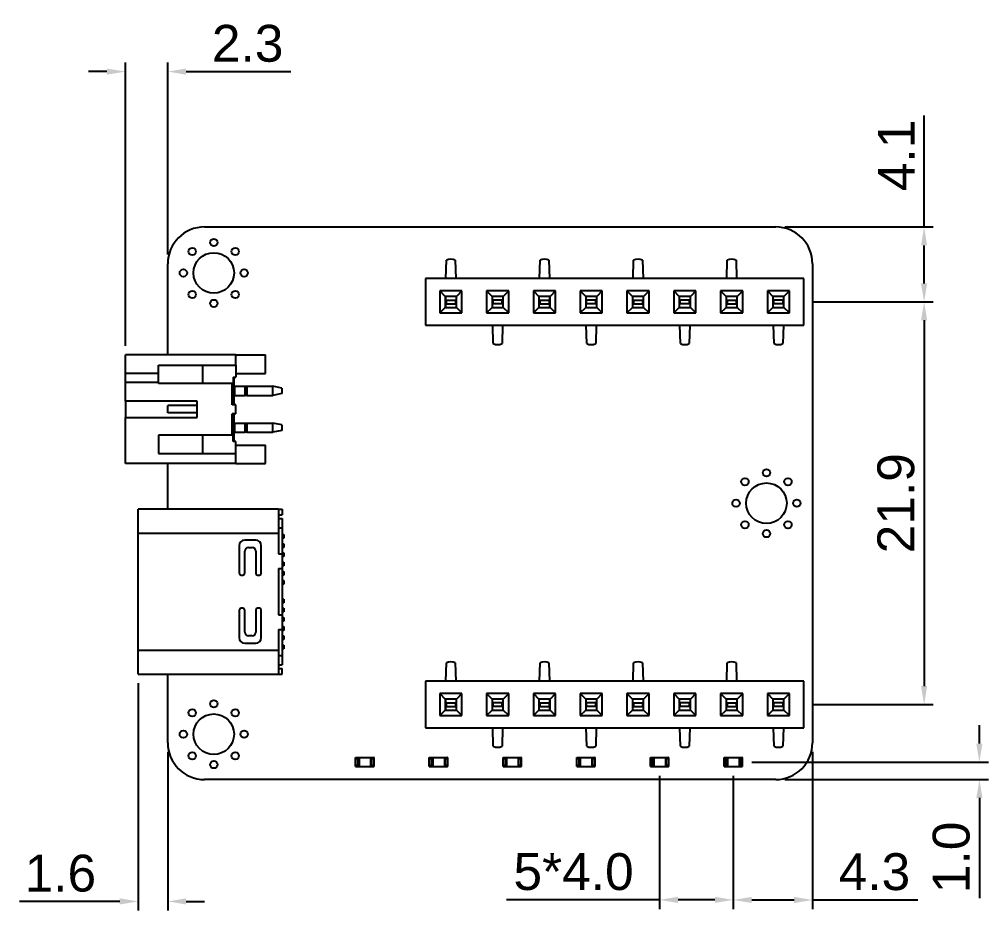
# Model space of a CAD drawing. Header units: millimetres. Extents: x -41 to 379, y -37 to 257.
# Drawn here: x 207.5 to 260.1, y 132.7 to 181.1 of the extents above; entities that cross this region are included whole.
import ezdxf

# ---------------------------------------------------------------- set-up
doc = ezdxf.new("R2010")
doc.units = ezdxf.units.MM
doc.layers.add('1', color=7, linetype='Continuous')
doc.styles.get("Standard").update_dxf_attribs({"font": 'arial.ttf'})
doc.dimstyles.get("Standard").update_dxf_attribs({"dimtxt": 2, "dimasz": 1, "dimexe": 0.5, "dimexo": 0.5, "dimgap": 0.5, "dimtad": 1, "dimdec": 1, "dimzin": 0, "dimdsep": 46, "dimtxsty": 'Standard', "dimcen": 0.09, "dimclrd": 1, "dimclre": 3, "dimclrt": 6, "dimadec": 0, "dimazin": 0, "dimtfac": 1, "dimtdec": 1, "dimtofl": 0, "dimtmove": 0, "dimatfit": 3, "dimfxl": 1, "dimtolj": 1, "dimtzin": 0, "dimarcsym": 0})

# ---------------------------------------------------------------- blocks, each defined once
blk = doc.blocks.new('*D29')
at = {"color": 3, "lineweight": -2}
for p, q in [((250.557, 165.723), (257.094, 165.723)), ((250.557, 143.863), (257.094, 143.863))]:
    blk.add_line(p, q, dxfattribs=at)
at = {"color": 1, "lineweight": -2}
blk.add_line((256.594, 164.723), (256.594, 144.863), dxfattribs=at)
at = {"color": 1, "lineweight": 18}
for points in [[(256.428, 164.723), (256.761, 164.723), (256.594, 165.723)], [(256.428, 144.863), (256.761, 144.863), (256.594, 143.863)]]:
    blk.add_solid(points, dxfattribs=at)
at = {"layer": 'Defpoints', "color": 0, "lineweight": 18}
for p in [(250.057, 165.723), (250.057, 143.863), (256.594, 143.863)]:
    blk.add_point(p, dxfattribs=at)
at = {"color": 6, "lineweight": 18, "insert": (255.073, 154.793), "char_height": 2, "attachment_point": 5, "rotation": 90}
blk.add_mtext('\\A1;21.9', dxfattribs=at)
blk = doc.blocks.new('*D34')
at = {"color": 1, "lineweight": -2}
for p, q in [((256.594, 169.793), (256.594, 175.845)), ((256.594, 166.723), (256.594, 168.793))]:
    blk.add_line(p, q, dxfattribs=at)
at = {"color": 3, "lineweight": -2}
for p, q in [((249.037, 169.793), (257.094, 169.793)), ((250.557, 165.723), (257.094, 165.723))]:
    blk.add_line(p, q, dxfattribs=at)
at = {"color": 1, "lineweight": 18}
for points in [[(256.428, 168.793), (256.761, 168.793), (256.594, 169.793)], [(256.428, 166.723), (256.761, 166.723), (256.594, 165.723)]]:
    blk.add_solid(points, dxfattribs=at)
at = {"layer": 'Defpoints', "color": 0, "lineweight": 18}
for p in [(248.537, 169.793), (250.057, 165.723), (256.594, 165.723)]:
    blk.add_point(p, dxfattribs=at)
at = {"color": 6, "lineweight": 18, "insert": (255.09, 173.677), "char_height": 2, "attachment_point": 5, "rotation": 90}
blk.add_mtext('\\A1;4.1', dxfattribs=at)
blk = doc.blocks.new('*D35')
at = {"color": 3, "lineweight": -2}
for p, q in [((242.237, 139.993), (242.237, 132.762)), ((246.237, 139.993), (246.237, 132.762))]:
    blk.add_line(p, q, dxfattribs=at)
at = {"color": 1, "lineweight": -2}
for p, q in [((242.237, 133.262), (233.929, 133.262)), ((245.237, 133.262), (243.237, 133.262))]:
    blk.add_line(p, q, dxfattribs=at)
at = {"color": 1, "lineweight": 18}
for points in [[(243.237, 133.429), (243.237, 133.096), (242.237, 133.262)], [(245.237, 133.429), (245.237, 133.096), (246.237, 133.262)]]:
    blk.add_solid(points, dxfattribs=at)
at = {"layer": 'Defpoints', "color": 0, "lineweight": 18}
for p in [(242.237, 140.493), (246.237, 140.493), (246.237, 133.262)]:
    blk.add_point(p, dxfattribs=at)
at = {"color": 6, "lineweight": 18, "insert": (237.567, 134.783), "char_height": 2, "attachment_point": 5}
blk.add_mtext('\\A1;5*4.0', dxfattribs=at)
blk = doc.blocks.new('*D36')
at = {"color": 3, "lineweight": -2}
for p, q in [((250.537, 141.293), (250.537, 132.757)), ((246.237, 139.793), (246.237, 132.757))]:
    blk.add_line(p, q, dxfattribs=at)
at = {"color": 1, "lineweight": -2}
for p, q in [((247.237, 133.257), (249.537, 133.257)), ((250.537, 133.257), (256.259, 133.257))]:
    blk.add_line(p, q, dxfattribs=at)
at = {"color": 1, "lineweight": 18}
for points in [[(247.237, 133.424), (247.237, 133.09), (246.237, 133.257)], [(249.537, 133.424), (249.537, 133.09), (250.537, 133.257)]]:
    blk.add_solid(points, dxfattribs=at)
at = {"layer": 'Defpoints', "color": 0, "lineweight": 18}
for p in [(250.537, 141.793), (246.237, 140.293), (250.537, 133.257)]:
    blk.add_point(p, dxfattribs=at)
at = {"color": 6, "lineweight": 18, "insert": (253.898, 134.779), "char_height": 2, "attachment_point": 5}
blk.add_mtext('\\A1;4.3', dxfattribs=at)
blk = doc.blocks.new('*D37')
at = {"color": 1, "lineweight": -2}
for p, q in [((259.596, 141.743), (259.596, 142.743)), ((259.596, 138.793), (259.596, 133.347))]:
    blk.add_line(p, q, dxfattribs=at)
at = {"color": 3, "lineweight": -2}
for p, q in [((247.237, 140.743), (260.096, 140.743)), ((249.037, 139.793), (260.096, 139.793))]:
    blk.add_line(p, q, dxfattribs=at)
at = {"color": 1, "lineweight": 18}
for points in [[(259.429, 141.743), (259.762, 141.743), (259.596, 140.743)], [(259.429, 138.793), (259.762, 138.793), (259.596, 139.793)]]:
    blk.add_solid(points, dxfattribs=at)
at = {"layer": 'Defpoints', "color": 0, "lineweight": 18}
for p in [(246.737, 140.743), (248.537, 139.793), (259.596, 139.793)]:
    blk.add_point(p, dxfattribs=at)
at = {"color": 6, "lineweight": 18, "insert": (258.075, 135.57), "char_height": 2, "attachment_point": 5, "rotation": 90}
blk.add_mtext('\\A1;1.0', dxfattribs=at)
blk = doc.blocks.new('*D42')
at = {"color": 3, "lineweight": -2}
for p, q in [((213.237, 163.343), (213.237, 178.726)), ((215.537, 168.293), (215.537, 178.726))]:
    blk.add_line(p, q, dxfattribs=at)
at = {"color": 1, "lineweight": -2}
for p, q in [((212.237, 178.226), (211.237, 178.226)), ((216.537, 178.226), (222.213, 178.226))]:
    blk.add_line(p, q, dxfattribs=at)
at = {"color": 1, "lineweight": 18}
for points in [[(212.237, 178.392), (212.237, 178.059), (213.237, 178.226)], [(216.537, 178.392), (216.537, 178.059), (215.537, 178.226)]]:
    blk.add_solid(points, dxfattribs=at)
at = {"layer": 'Defpoints', "color": 0, "lineweight": 18}
for p in [(215.537, 178.226), (215.537, 167.793), (213.237, 162.843)]:
    blk.add_point(p, dxfattribs=at)
at = {"color": 6, "lineweight": 18, "insert": (219.875, 179.748), "char_height": 2, "attachment_point": 5}
blk.add_mtext('\\A1;2.3', dxfattribs=at)
blk = doc.blocks.new('*D43')
at = {"color": 3, "lineweight": -2}
for p, q in [((213.937, 145.023), (213.937, 132.678)), ((215.537, 141.293), (215.537, 132.678))]:
    blk.add_line(p, q, dxfattribs=at)
at = {"color": 1, "lineweight": -2}
for p, q in [((212.937, 133.178), (207.486, 133.178)), ((216.537, 133.178), (217.537, 133.178))]:
    blk.add_line(p, q, dxfattribs=at)
at = {"color": 1, "lineweight": 18}
for points in [[(212.937, 133.345), (212.937, 133.012), (213.937, 133.178)], [(216.537, 133.345), (216.537, 133.012), (215.537, 133.178)]]:
    blk.add_solid(points, dxfattribs=at)
at = {"layer": 'Defpoints', "color": 0, "lineweight": 18}
for p in [(213.937, 145.523), (215.537, 141.793), (213.937, 133.178)]:
    blk.add_point(p, dxfattribs=at)
at = {"color": 6, "lineweight": 18, "insert": (209.711, 134.699), "char_height": 2, "attachment_point": 5}
blk.add_mtext('\\A1;1.6', dxfattribs=at)

msp = doc.modelspace()

# ---------------------------------------------------------------- linework, layer by layer
at = {"layer": '1'}
for p, q in [((217.537, 169.793), (248.537, 169.793)), ((230.638, 166.993), (230.667, 167.983)), ((231.147, 167.983), (231.176, 166.993)), ((235.718, 166.993), (235.747, 167.983)), ((236.227, 167.983), (236.256, 166.993)), ((240.798, 166.993), (240.827, 167.983)), ((241.307, 167.983), (241.336, 166.993)), ((245.878, 166.993), (245.907, 167.983)), ((246.387, 167.983), (246.416, 166.993)), ((215.537, 162.843), (215.537, 167.793)), ((250.537, 167.793), (250.537, 141.793)), ((250.057, 166.993), (229.537, 166.993)), ((229.537, 166.993), (229.537, 164.453)), ((250.057, 164.453), (250.057, 166.993)), ((230.307, 166.323), (230.606, 166.024)), ((230.307, 166.323), (230.307, 165.123)), ((231.507, 166.323), (230.307, 166.323)), ((231.507, 166.323), (231.208, 166.024)), ((231.507, 165.123), (231.507, 166.323)), ((232.847, 166.323), (233.146, 166.024)), ((232.847, 166.323), (232.847, 165.123)), ((234.047, 166.323), (232.847, 166.323)), ((234.047, 166.323), (233.748, 166.024)), ((234.047, 165.123), (234.047, 166.323)), ((235.387, 166.323), (235.686, 166.024)), ((235.387, 166.323), (235.387, 165.123)), ((236.587, 166.323), (235.387, 166.323)), ((236.587, 166.323), (236.288, 166.024)), ((236.587, 165.123), (236.587, 166.323)), ((237.927, 166.323), (238.226, 166.024)), ((237.927, 166.323), (237.927, 165.123)), ((239.127, 166.323), (237.927, 166.323)), ((239.127, 166.323), (238.828, 166.024)), ((239.127, 165.123), (239.127, 166.323)), ((240.467, 166.323), (240.766, 166.024)), ((241.667, 166.323), (240.467, 166.323)), ((240.467, 166.323), (240.467, 165.123)), ((241.667, 166.323), (241.368, 166.024)), ((241.667, 165.123), (241.667, 166.323)), ((243.007, 166.323), (243.306, 166.024)), ((243.007, 166.323), (243.007, 165.123)), ((244.207, 166.323), (243.007, 166.323)), ((244.207, 166.323), (243.908, 166.024)), ((244.207, 165.123), (244.207, 166.323)), ((245.547, 166.323), (245.846, 166.024)), ((245.547, 166.323), (245.547, 165.123)), ((246.747, 166.323), (245.547, 166.323)), ((246.747, 166.323), (246.448, 166.024)), ((246.747, 165.123), (246.747, 166.323)), ((248.087, 166.323), (248.386, 166.024)), ((248.087, 166.323), (248.087, 165.123)), ((249.287, 166.323), (248.087, 166.323)), ((249.287, 166.323), (248.988, 166.024)), ((249.287, 165.123), (249.287, 166.323)), ((231.208, 166.024), (230.606, 166.024)), ((230.606, 166.024), (230.606, 165.422)), ((231.207, 166.023), (230.607, 166.023)), ((230.607, 166.023), (230.607, 165.423)), ((230.607, 165.823), (230.657, 165.823)), ((230.657, 165.823), (231.157, 165.823)), ((230.657, 165.823), (230.657, 165.623)), ((231.157, 165.823), (231.157, 165.623)), ((231.157, 165.823), (231.207, 165.823)), ((231.207, 165.423), (231.207, 166.023)), ((231.208, 165.422), (231.208, 166.024)), ((233.748, 166.024), (233.146, 166.024)), ((233.146, 166.024), (233.146, 165.422)), ((233.747, 166.023), (233.147, 166.023)), ((233.147, 166.023), (233.147, 165.423)), ((233.197, 165.823), (233.147, 165.823)), ((233.697, 165.823), (233.197, 165.823)), ((233.197, 165.623), (233.197, 165.823)), ((233.747, 165.823), (233.697, 165.823)), ((233.697, 165.623), (233.697, 165.823)), ((233.747, 165.423), (233.747, 166.023)), ((233.748, 165.422), (233.748, 166.024)), ((236.288, 166.024), (235.686, 166.024)), ((235.686, 166.024), (235.686, 165.422)), ((236.287, 166.023), (235.687, 166.023)), ((235.687, 166.023), (235.687, 165.423)), ((235.687, 165.823), (235.737, 165.823)), ((235.737, 165.823), (236.237, 165.823)), ((235.737, 165.823), (235.737, 165.623)), ((236.237, 165.823), (236.287, 165.823)), ((236.237, 165.823), (236.237, 165.623)), ((236.287, 165.423), (236.287, 166.023)), ((236.288, 165.422), (236.288, 166.024)), ((238.828, 166.024), (238.226, 166.024)), ((238.226, 166.024), (238.226, 165.422)), ((238.827, 166.023), (238.227, 166.023)), ((238.227, 166.023), (238.227, 165.423)), ((238.277, 165.823), (238.227, 165.823)), ((238.777, 165.823), (238.277, 165.823)), ((238.277, 165.623), (238.277, 165.823)), ((238.827, 165.823), (238.777, 165.823)), ((238.777, 165.623), (238.777, 165.823)), ((238.827, 165.423), (238.827, 166.023)), ((238.828, 165.422), (238.828, 166.024)), ((240.766, 166.024), (240.766, 165.422)), ((241.368, 166.024), (240.766, 166.024)), ((241.367, 166.023), (240.767, 166.023)), ((240.767, 166.023), (240.767, 165.423)), ((240.767, 165.823), (240.817, 165.823)), ((240.817, 165.823), (241.317, 165.823)), ((240.817, 165.823), (240.817, 165.623)), ((241.317, 165.823), (241.317, 165.623)), ((241.317, 165.823), (241.367, 165.823)), ((241.367, 165.423), (241.367, 166.023)), ((241.368, 165.422), (241.368, 166.024)), ((243.908, 166.024), (243.306, 166.024)), ((243.306, 166.024), (243.306, 165.422)), ((243.307, 166.023), (243.307, 165.423)), ((243.907, 166.023), (243.307, 166.023)), ((243.357, 165.823), (243.307, 165.823)), ((243.857, 165.823), (243.357, 165.823)), ((243.357, 165.623), (243.357, 165.823)), ((243.907, 165.823), (243.857, 165.823)), ((243.857, 165.623), (243.857, 165.823)), ((243.907, 165.423), (243.907, 166.023)), ((243.908, 165.422), (243.908, 166.024)), ((246.448, 166.024), (245.846, 166.024)), ((245.846, 166.024), (245.846, 165.422)), ((245.847, 166.023), (245.847, 165.423)), ((246.447, 166.023), (245.847, 166.023)), ((245.847, 165.823), (245.897, 165.823)), ((245.897, 165.823), (246.397, 165.823)), ((245.897, 165.823), (245.897, 165.623)), ((246.397, 165.823), (246.397, 165.623)), ((246.397, 165.823), (246.447, 165.823)), ((246.447, 165.423), (246.447, 166.023)), ((246.448, 165.422), (246.448, 166.024)), ((248.988, 166.024), (248.386, 166.024)), ((248.386, 166.024), (248.386, 165.422)), ((248.387, 166.023), (248.387, 165.423)), ((248.987, 166.023), (248.387, 166.023)), ((248.437, 165.823), (248.387, 165.823)), ((248.937, 165.823), (248.437, 165.823)), ((248.437, 165.623), (248.437, 165.823)), ((248.987, 165.823), (248.937, 165.823)), ((248.937, 165.623), (248.937, 165.823)), ((248.987, 165.423), (248.987, 166.023)), ((248.988, 165.422), (248.988, 166.024)), ((230.307, 165.123), (230.606, 165.422)), ((230.606, 165.422), (231.208, 165.422)), ((230.607, 165.623), (230.657, 165.623)), ((230.607, 165.423), (231.207, 165.423)), ((230.657, 165.623), (231.157, 165.623)), ((231.157, 165.623), (231.207, 165.623)), ((231.507, 165.123), (231.208, 165.422)), ((232.847, 165.123), (233.146, 165.422)), ((233.146, 165.422), (233.748, 165.422)), ((233.197, 165.623), (233.147, 165.623)), ((233.147, 165.423), (233.747, 165.423)), ((233.697, 165.623), (233.197, 165.623)), ((233.747, 165.623), (233.697, 165.623)), ((234.047, 165.123), (233.748, 165.422)), ((235.387, 165.123), (235.686, 165.422)), ((235.686, 165.422), (236.288, 165.422)), ((235.687, 165.623), (235.737, 165.623)), ((235.687, 165.423), (236.287, 165.423)), ((235.737, 165.623), (236.237, 165.623)), ((236.237, 165.623), (236.287, 165.623)), ((236.587, 165.123), (236.288, 165.422)), ((237.927, 165.123), (238.226, 165.422)), ((238.226, 165.422), (238.828, 165.422)), ((238.277, 165.623), (238.227, 165.623)), ((238.227, 165.423), (238.827, 165.423)), ((238.777, 165.623), (238.277, 165.623)), ((238.827, 165.623), (238.777, 165.623)), ((239.127, 165.123), (238.828, 165.422)), ((240.467, 165.123), (240.766, 165.422)), ((240.766, 165.422), (241.368, 165.422)), ((240.767, 165.623), (240.817, 165.623)), ((240.767, 165.423), (241.367, 165.423)), ((240.817, 165.623), (241.317, 165.623)), ((241.317, 165.623), (241.367, 165.623)), ((241.667, 165.123), (241.368, 165.422)), ((243.007, 165.123), (243.306, 165.422)), ((243.306, 165.422), (243.908, 165.422)), ((243.357, 165.623), (243.307, 165.623)), ((243.307, 165.423), (243.907, 165.423)), ((243.857, 165.623), (243.357, 165.623)), ((243.907, 165.623), (243.857, 165.623)), ((244.207, 165.123), (243.908, 165.422)), ((245.547, 165.123), (245.846, 165.422)), ((245.846, 165.422), (246.448, 165.422)), ((245.847, 165.623), (245.897, 165.623)), ((245.847, 165.423), (246.447, 165.423)), ((245.897, 165.623), (246.397, 165.623)), ((246.397, 165.623), (246.447, 165.623)), ((246.747, 165.123), (246.448, 165.422)), ((248.087, 165.123), (248.386, 165.422)), ((248.386, 165.422), (248.988, 165.422)), ((248.437, 165.623), (248.387, 165.623)), ((248.387, 165.423), (248.987, 165.423)), ((248.937, 165.623), (248.437, 165.623)), ((248.987, 165.623), (248.937, 165.623)), ((249.287, 165.123), (248.988, 165.422)), ((230.307, 165.123), (231.507, 165.123)), ((232.847, 165.123), (234.047, 165.123)), ((235.387, 165.123), (236.587, 165.123)), ((237.927, 165.123), (239.127, 165.123)), ((240.467, 165.123), (241.667, 165.123)), ((243.007, 165.123), (244.207, 165.123)), ((245.547, 165.123), (246.747, 165.123)), ((248.087, 165.123), (249.287, 165.123)), ((229.537, 164.453), (250.057, 164.453)), ((233.207, 163.463), (233.178, 164.453)), ((233.716, 164.453), (233.687, 163.463)), ((238.287, 163.463), (238.258, 164.453)), ((238.796, 164.453), (238.767, 163.463)), ((243.367, 163.463), (243.338, 164.453)), ((243.876, 164.453), (243.847, 163.463)), ((248.447, 163.463), (248.418, 164.453)), ((248.956, 164.453), (248.927, 163.463)), ((213.237, 161.843), (213.237, 162.843)), ((219.237, 162.843), (213.237, 162.843)), ((219.237, 162.843), (220.837, 162.843)), ((219.237, 162.293), (219.237, 162.843)), ((220.837, 161.843), (220.837, 162.843)), ((215.037, 161.843), (215.037, 162.293)), ((215.037, 162.293), (219.237, 162.293)), ((217.437, 161.293), (217.437, 162.293)), ((219.237, 162.293), (219.237, 161.643)), ((215.037, 161.843), (213.237, 161.843)), ((213.237, 161.343), (213.237, 161.843)), ((215.037, 161.343), (215.037, 161.843)), ((219.087, 161.643), (219.237, 161.643)), ((219.087, 161.643), (219.087, 161.293)), ((219.137, 160.143), (219.137, 161.643)), ((219.237, 161.843), (220.837, 161.843)), ((213.237, 160.343), (213.237, 161.343)), ((215.037, 161.343), (213.237, 161.343)), ((215.037, 161.293), (215.037, 161.343)), ((219.037, 161.293), (215.037, 161.293)), ((219.037, 161.293), (219.087, 161.293)), ((219.037, 160.143), (219.037, 161.293)), ((219.137, 161.143), (219.187, 161.143)), ((219.187, 160.643), (219.187, 161.143)), ((219.737, 160.643), (219.737, 161.143)), ((219.837, 161.143), (221.237, 161.143)), ((219.837, 161.143), (219.837, 160.643)), ((221.737, 161.043), (221.237, 161.143)), ((221.237, 160.643), (221.237, 161.143)), ((221.737, 161.043), (221.737, 160.743)), ((219.137, 160.643), (219.187, 160.643)), ((219.837, 160.643), (221.237, 160.643)), ((221.737, 160.743), (221.237, 160.643)), ((213.237, 160.343), (213.237, 159.443)), ((217.137, 160.343), (213.237, 160.343)), ((217.137, 160.093), (215.537, 160.093)), ((215.537, 159.693), (215.537, 160.093)), ((217.137, 159.443), (217.137, 160.343)), ((219.237, 160.143), (219.037, 160.143)), ((219.237, 159.643), (219.237, 160.143)), ((213.237, 159.443), (217.137, 159.443)), ((213.237, 156.943), (213.237, 159.443)), ((217.137, 159.693), (215.537, 159.693)), ((219.237, 159.643), (219.037, 159.643)), ((219.037, 158.493), (219.037, 159.643)), ((219.137, 158.143), (219.137, 159.643)), ((219.137, 159.143), (219.187, 159.143)), ((219.187, 158.643), (219.187, 159.143)), ((219.737, 158.643), (219.737, 159.143)), ((219.837, 159.143), (221.237, 159.143)), ((219.837, 159.143), (219.837, 158.643)), ((221.737, 159.043), (221.237, 159.143)), ((221.237, 158.643), (221.237, 159.143)), ((221.737, 159.043), (221.737, 158.743)), ((215.037, 158.493), (215.037, 157.493)), ((219.037, 158.493), (215.037, 158.493)), ((217.437, 157.493), (217.437, 158.493)), ((219.037, 158.493), (219.087, 158.493)), ((219.087, 158.143), (219.087, 158.493)), ((219.137, 158.643), (219.187, 158.643)), ((219.837, 158.643), (221.237, 158.643)), ((221.737, 158.743), (221.237, 158.643)), ((219.237, 158.143), (219.087, 158.143)), ((219.237, 157.493), (219.237, 158.143)), ((219.237, 157.943), (220.837, 157.943)), ((220.837, 156.943), (220.837, 157.943)), ((215.037, 157.493), (219.237, 157.493)), ((219.237, 156.943), (219.237, 157.493)), ((219.237, 156.943), (213.237, 156.943)), ((215.537, 154.463), (215.537, 156.943)), ((219.237, 156.943), (220.837, 156.943)), ((221.547, 154.463), (213.937, 154.463)), ((221.547, 154.463), (221.747, 154.463)), ((221.547, 154.163), (221.747, 154.163)), ((221.747, 154.463), (221.747, 154.163)), ((221.547, 153.963), (221.747, 153.963)), ((213.937, 146.823), (213.937, 153.163)), ((213.937, 153.163), (221.547, 153.163)), ((221.547, 153.463), (221.747, 153.463)), ((221.547, 153.163), (221.547, 152.043)), ((221.747, 153.463), (221.747, 152.043)), ((220.317, 152.793), (219.717, 152.793)), ((221.747, 153.093), (221.837, 153.093)), ((221.837, 152.893), (221.747, 152.893)), ((221.747, 152.593), (221.837, 152.593)), ((221.837, 153.093), (221.837, 152.893)), ((221.837, 152.593), (221.837, 152.393)), ((219.417, 152.493), (219.417, 150.993)), ((219.717, 150.993), (219.717, 152.193)), ((219.917, 152.393), (220.117, 152.393)), ((220.317, 152.193), (220.317, 150.993)), ((220.617, 150.993), (220.617, 152.493)), ((221.837, 152.393), (221.747, 152.393)), ((221.747, 152.093), (221.837, 152.093)), ((221.837, 152.093), (221.837, 151.893)), ((221.547, 152.043), (221.747, 152.043)), ((221.747, 152.043), (221.747, 151.243)), ((221.837, 151.893), (221.747, 151.893)), ((221.747, 151.593), (221.837, 151.593)), ((221.837, 151.593), (221.837, 151.393)), ((221.547, 151.243), (221.747, 151.243)), ((221.547, 151.243), (221.547, 148.743)), ((221.837, 151.393), (221.747, 151.393)), ((221.747, 151.243), (221.747, 148.743)), ((221.747, 151.093), (221.837, 151.093)), ((221.837, 151.093), (221.837, 150.893)), ((219.517, 150.893), (219.617, 150.893)), ((220.417, 150.893), (220.517, 150.893)), ((221.837, 150.893), (221.747, 150.893)), ((221.747, 150.593), (221.837, 150.593)), ((221.837, 150.593), (221.837, 150.393)), ((221.837, 150.393), (221.747, 150.393)), ((221.747, 149.593), (221.837, 149.593)), ((221.837, 149.593), (221.837, 149.393)), ((219.417, 148.993), (219.417, 147.493)), ((219.617, 149.093), (219.517, 149.093)), ((219.717, 147.793), (219.717, 148.993)), ((220.317, 148.993), (220.317, 147.793)), ((220.517, 149.093), (220.417, 149.093)), ((220.617, 147.493), (220.617, 148.993)), ((221.837, 149.393), (221.747, 149.393)), ((221.747, 149.093), (221.837, 149.093)), ((221.837, 148.893), (221.747, 148.893)), ((221.837, 149.093), (221.837, 148.893)), ((221.547, 148.743), (221.747, 148.743)), ((221.747, 148.743), (221.747, 147.943)), ((221.747, 148.593), (221.837, 148.593)), ((221.837, 148.393), (221.747, 148.393)), ((221.837, 148.593), (221.837, 148.393)), ((221.547, 147.943), (221.547, 146.823)), ((221.547, 147.943), (221.747, 147.943)), ((221.747, 148.093), (221.837, 148.093)), ((221.747, 147.943), (221.747, 146.523)), ((221.837, 147.893), (221.747, 147.893)), ((221.837, 148.093), (221.837, 147.893)), ((220.117, 147.593), (219.917, 147.593)), ((221.747, 147.593), (221.837, 147.593)), ((221.837, 147.393), (221.747, 147.393)), ((221.837, 147.593), (221.837, 147.393)), ((213.937, 146.823), (221.547, 146.823)), ((219.717, 147.193), (220.317, 147.193)), ((221.747, 147.093), (221.837, 147.093)), ((221.837, 146.893), (221.747, 146.893)), ((221.837, 147.093), (221.837, 146.893)), ((221.547, 146.523), (221.747, 146.523)), ((221.547, 146.023), (221.747, 146.023)), ((221.547, 145.823), (221.747, 145.823)), ((221.747, 145.523), (221.747, 145.823)), ((230.638, 145.133), (230.667, 146.123)), ((231.147, 146.123), (231.176, 145.133)), ((235.718, 145.133), (235.747, 146.123)), ((236.227, 146.123), (236.256, 145.133)), ((240.798, 145.133), (240.827, 146.123)), ((241.307, 146.123), (241.336, 145.133)), ((245.878, 145.133), (245.907, 146.123)), ((246.387, 146.123), (246.416, 145.133)), ((213.937, 145.523), (221.547, 145.523)), ((215.537, 141.793), (215.537, 145.523)), ((221.547, 145.523), (221.747, 145.523)), ((250.057, 145.133), (229.537, 145.133)), ((229.537, 145.133), (229.537, 142.593)), ((250.057, 142.593), (250.057, 145.133)), ((230.307, 144.463), (230.606, 144.164)), ((230.307, 144.463), (230.307, 143.263)), ((231.507, 144.463), (230.307, 144.463)), ((230.606, 144.164), (230.606, 143.562)), ((231.208, 144.164), (230.606, 144.164)), ((231.207, 144.163), (230.607, 144.163)), ((230.607, 144.163), (230.607, 143.563)), ((231.207, 143.563), (231.207, 144.163)), ((231.507, 144.463), (231.208, 144.164)), ((231.208, 143.562), (231.208, 144.164)), ((231.507, 143.263), (231.507, 144.463)), ((232.847, 144.463), (233.146, 144.164)), ((232.847, 144.463), (232.847, 143.263)), ((234.047, 144.463), (232.847, 144.463)), ((233.146, 144.164), (233.146, 143.562)), ((233.748, 144.164), (233.146, 144.164)), ((233.747, 144.163), (233.147, 144.163)), ((233.147, 144.163), (233.147, 143.563)), ((233.747, 143.563), (233.747, 144.163)), ((234.047, 144.463), (233.748, 144.164)), ((233.748, 143.562), (233.748, 144.164)), ((234.047, 143.263), (234.047, 144.463)), ((235.387, 144.463), (235.686, 144.164)), ((235.387, 144.463), (235.387, 143.263)), ((236.587, 144.463), (235.387, 144.463)), ((235.686, 144.164), (235.686, 143.562)), ((236.288, 144.164), (235.686, 144.164)), ((236.287, 144.163), (235.687, 144.163)), ((235.687, 144.163), (235.687, 143.563)), ((236.287, 143.563), (236.287, 144.163)), ((236.587, 144.463), (236.288, 144.164)), ((236.288, 143.562), (236.288, 144.164)), ((236.587, 143.263), (236.587, 144.463)), ((237.927, 144.463), (238.226, 144.164)), ((237.927, 144.463), (237.927, 143.263)), ((239.127, 144.463), (237.927, 144.463)), ((238.828, 144.164), (238.226, 144.164)), ((238.226, 144.164), (238.226, 143.562)), ((238.827, 144.163), (238.227, 144.163)), ((238.227, 144.163), (238.227, 143.563)), ((238.827, 143.563), (238.827, 144.163)), ((239.127, 144.463), (238.828, 144.164)), ((238.828, 143.562), (238.828, 144.164)), ((239.127, 143.263), (239.127, 144.463)), ((240.467, 144.463), (240.766, 144.164)), ((241.667, 144.463), (240.467, 144.463)), ((240.467, 144.463), (240.467, 143.263)), ((240.766, 144.164), (240.766, 143.562)), ((241.368, 144.164), (240.766, 144.164)), ((241.367, 144.163), (240.767, 144.163)), ((240.767, 144.163), (240.767, 143.563)), ((241.367, 143.563), (241.367, 144.163)), ((241.667, 144.463), (241.368, 144.164)), ((241.368, 143.562), (241.368, 144.164)), ((241.667, 143.263), (241.667, 144.463)), ((243.007, 144.463), (243.306, 144.164)), ((243.007, 144.463), (243.007, 143.263)), ((244.207, 144.463), (243.007, 144.463)), ((243.908, 144.164), (243.306, 144.164)), ((243.306, 144.164), (243.306, 143.562)), ((243.307, 144.163), (243.307, 143.563)), ((243.907, 144.163), (243.307, 144.163)), ((243.907, 143.563), (243.907, 144.163)), ((244.207, 144.463), (243.908, 144.164)), ((243.908, 143.562), (243.908, 144.164)), ((244.207, 143.263), (244.207, 144.463)), ((245.547, 144.463), (245.846, 144.164)), ((245.547, 144.463), (245.547, 143.263)), ((246.747, 144.463), (245.547, 144.463)), ((246.448, 144.164), (245.846, 144.164)), ((245.846, 144.164), (245.846, 143.562)), ((245.847, 144.163), (245.847, 143.563)), ((246.447, 144.163), (245.847, 144.163)), ((246.447, 143.563), (246.447, 144.163)), ((246.747, 144.463), (246.448, 144.164)), ((246.448, 143.562), (246.448, 144.164)), ((246.747, 143.263), (246.747, 144.463)), ((248.087, 144.463), (248.386, 144.164)), ((248.087, 144.463), (248.087, 143.263)), ((249.287, 144.463), (248.087, 144.463)), ((248.988, 144.164), (248.386, 144.164)), ((248.386, 144.164), (248.386, 143.562)), ((248.387, 144.163), (248.387, 143.563)), ((248.987, 144.163), (248.387, 144.163)), ((248.987, 143.563), (248.987, 144.163)), ((249.287, 144.463), (248.988, 144.164)), ((248.988, 143.562), (248.988, 144.164)), ((249.287, 143.263), (249.287, 144.463)), ((230.607, 143.963), (230.657, 143.963)), ((230.607, 143.763), (230.657, 143.763)), ((230.657, 143.963), (231.157, 143.963)), ((230.657, 143.963), (230.657, 143.763)), ((230.657, 143.763), (231.157, 143.763)), ((231.157, 143.963), (231.157, 143.763)), ((231.157, 143.963), (231.207, 143.963)), ((231.157, 143.763), (231.207, 143.763)), ((233.197, 143.963), (233.147, 143.963)), ((233.197, 143.763), (233.147, 143.763)), ((233.697, 143.963), (233.197, 143.963)), ((233.197, 143.763), (233.197, 143.963)), ((233.697, 143.763), (233.197, 143.763)), ((233.747, 143.963), (233.697, 143.963)), ((233.697, 143.763), (233.697, 143.963)), ((233.747, 143.763), (233.697, 143.763)), ((235.687, 143.963), (235.737, 143.963)), ((235.687, 143.763), (235.737, 143.763)), ((235.737, 143.963), (236.237, 143.963)), ((235.737, 143.963), (235.737, 143.763)), ((235.737, 143.763), (236.237, 143.763)), ((236.237, 143.963), (236.287, 143.963)), ((236.237, 143.963), (236.237, 143.763)), ((236.237, 143.763), (236.287, 143.763)), ((238.277, 143.963), (238.227, 143.963)), ((238.277, 143.763), (238.227, 143.763)), ((238.777, 143.963), (238.277, 143.963)), ((238.277, 143.763), (238.277, 143.963)), ((238.777, 143.763), (238.277, 143.763)), ((238.827, 143.963), (238.777, 143.963)), ((238.777, 143.763), (238.777, 143.963)), ((238.827, 143.763), (238.777, 143.763)), ((240.767, 143.963), (240.817, 143.963)), ((240.767, 143.763), (240.817, 143.763)), ((240.817, 143.963), (241.317, 143.963)), ((240.817, 143.963), (240.817, 143.763)), ((240.817, 143.763), (241.317, 143.763)), ((241.317, 143.963), (241.317, 143.763)), ((241.317, 143.963), (241.367, 143.963)), ((241.317, 143.763), (241.367, 143.763)), ((243.357, 143.963), (243.307, 143.963)), ((243.357, 143.763), (243.307, 143.763)), ((243.857, 143.963), (243.357, 143.963)), ((243.357, 143.763), (243.357, 143.963)), ((243.857, 143.763), (243.357, 143.763)), ((243.907, 143.963), (243.857, 143.963)), ((243.857, 143.763), (243.857, 143.963)), ((243.907, 143.763), (243.857, 143.763)), ((245.847, 143.963), (245.897, 143.963)), ((245.847, 143.763), (245.897, 143.763)), ((245.897, 143.963), (246.397, 143.963)), ((245.897, 143.963), (245.897, 143.763)), ((245.897, 143.763), (246.397, 143.763)), ((246.397, 143.963), (246.397, 143.763)), ((246.397, 143.963), (246.447, 143.963)), ((246.397, 143.763), (246.447, 143.763)), ((248.437, 143.963), (248.387, 143.963)), ((248.437, 143.763), (248.387, 143.763)), ((248.937, 143.963), (248.437, 143.963)), ((248.437, 143.763), (248.437, 143.963)), ((248.937, 143.763), (248.437, 143.763)), ((248.987, 143.963), (248.937, 143.963)), ((248.937, 143.763), (248.937, 143.963)), ((248.987, 143.763), (248.937, 143.763)), ((230.307, 143.263), (230.606, 143.562)), ((230.307, 143.263), (231.507, 143.263)), ((230.606, 143.562), (231.208, 143.562)), ((230.607, 143.563), (231.207, 143.563)), ((231.507, 143.263), (231.208, 143.562)), ((232.847, 143.263), (233.146, 143.562)), ((232.847, 143.263), (234.047, 143.263)), ((233.146, 143.562), (233.748, 143.562)), ((233.147, 143.563), (233.747, 143.563)), ((234.047, 143.263), (233.748, 143.562)), ((235.387, 143.263), (235.686, 143.562)), ((235.387, 143.263), (236.587, 143.263)), ((235.686, 143.562), (236.288, 143.562)), ((235.687, 143.563), (236.287, 143.563)), ((236.587, 143.263), (236.288, 143.562)), ((237.927, 143.263), (238.226, 143.562)), ((237.927, 143.263), (239.127, 143.263)), ((238.226, 143.562), (238.828, 143.562)), ((238.227, 143.563), (238.827, 143.563)), ((239.127, 143.263), (238.828, 143.562)), ((240.467, 143.263), (240.766, 143.562)), ((240.467, 143.263), (241.667, 143.263)), ((240.766, 143.562), (241.368, 143.562)), ((240.767, 143.563), (241.367, 143.563)), ((241.667, 143.263), (241.368, 143.562)), ((243.007, 143.263), (243.306, 143.562)), ((243.007, 143.263), (244.207, 143.263)), ((243.306, 143.562), (243.908, 143.562)), ((243.307, 143.563), (243.907, 143.563)), ((244.207, 143.263), (243.908, 143.562)), ((245.547, 143.263), (245.846, 143.562)), ((245.547, 143.263), (246.747, 143.263)), ((245.846, 143.562), (246.448, 143.562)), ((245.847, 143.563), (246.447, 143.563)), ((246.747, 143.263), (246.448, 143.562)), ((248.087, 143.263), (248.386, 143.562)), ((248.087, 143.263), (249.287, 143.263)), ((248.386, 143.562), (248.988, 143.562)), ((248.387, 143.563), (248.987, 143.563)), ((249.287, 143.263), (248.988, 143.562)), ((229.537, 142.593), (250.057, 142.593)), ((233.207, 141.603), (233.178, 142.593)), ((233.716, 142.593), (233.687, 141.603)), ((238.287, 141.603), (238.258, 142.593)), ((238.796, 142.593), (238.767, 141.603)), ((243.367, 141.603), (243.338, 142.593)), ((243.876, 142.593), (243.847, 141.603)), ((248.447, 141.603), (248.418, 142.593)), ((248.956, 142.593), (248.927, 141.603)), ((225.737, 140.493), (225.737, 140.993)), ((225.752, 140.993), (225.775, 140.993)), ((225.752, 140.493), (225.752, 140.993)), ((225.752, 140.493), (225.775, 140.493)), ((225.775, 140.993), (225.887, 140.993)), ((225.775, 140.993), (225.775, 140.93)), ((225.775, 140.93), (225.872, 140.93)), ((225.775, 140.555), (225.775, 140.493)), ((225.872, 140.555), (225.775, 140.555)), ((225.775, 140.493), (225.887, 140.493)), ((225.872, 140.555), (225.872, 140.93)), ((225.887, 140.993), (225.922, 140.993)), ((225.887, 140.993), (225.887, 140.93)), ((225.887, 140.555), (225.887, 140.93)), ((225.887, 140.555), (225.887, 140.493)), ((225.887, 140.493), (225.922, 140.493)), ((225.922, 140.993), (226.552, 140.993)), ((225.922, 140.993), (225.922, 140.493)), ((225.922, 140.493), (226.552, 140.493)), ((226.552, 140.993), (226.552, 140.493)), ((226.552, 140.993), (226.587, 140.993)), ((226.552, 140.493), (226.587, 140.493)), ((226.587, 140.993), (226.7, 140.993)), ((226.587, 140.993), (226.587, 140.93)), ((226.587, 140.555), (226.587, 140.93)), ((226.587, 140.555), (226.587, 140.493)), ((226.587, 140.493), (226.7, 140.493)), ((226.602, 140.93), (226.7, 140.93)), ((226.602, 140.555), (226.602, 140.93)), ((226.7, 140.555), (226.602, 140.555)), ((226.7, 140.993), (226.722, 140.993)), ((226.7, 140.93), (226.7, 140.993)), ((226.7, 140.493), (226.7, 140.555)), ((226.7, 140.493), (226.722, 140.493)), ((226.722, 140.493), (226.722, 140.993)), ((226.737, 140.493), (226.737, 140.993)), ((229.737, 140.493), (229.737, 140.993)), ((229.752, 140.993), (229.775, 140.993)), ((229.752, 140.493), (229.752, 140.993)), ((229.752, 140.493), (229.775, 140.493)), ((229.775, 140.993), (229.887, 140.993)), ((229.775, 140.993), (229.775, 140.93)), ((229.775, 140.93), (229.872, 140.93)), ((229.775, 140.555), (229.775, 140.493)), ((229.872, 140.555), (229.775, 140.555)), ((229.775, 140.493), (229.887, 140.493)), ((229.872, 140.555), (229.872, 140.93)), ((229.887, 140.993), (229.922, 140.993)), ((229.887, 140.993), (229.887, 140.93)), ((229.887, 140.555), (229.887, 140.93)), ((229.887, 140.555), (229.887, 140.493)), ((229.887, 140.493), (229.922, 140.493)), ((229.922, 140.993), (230.552, 140.993)), ((229.922, 140.993), (229.922, 140.493)), ((229.922, 140.493), (230.552, 140.493)), ((230.552, 140.993), (230.587, 140.993)), ((230.552, 140.993), (230.552, 140.493)), ((230.552, 140.493), (230.587, 140.493)), ((230.587, 140.993), (230.7, 140.993)), ((230.587, 140.993), (230.587, 140.93)), ((230.587, 140.555), (230.587, 140.93)), ((230.587, 140.555), (230.587, 140.493)), ((230.587, 140.493), (230.7, 140.493)), ((230.602, 140.93), (230.7, 140.93)), ((230.602, 140.555), (230.602, 140.93)), ((230.7, 140.555), (230.602, 140.555)), ((230.7, 140.993), (230.722, 140.993)), ((230.7, 140.93), (230.7, 140.993)), ((230.7, 140.493), (230.7, 140.555)), ((230.7, 140.493), (230.722, 140.493)), ((230.722, 140.493), (230.722, 140.993)), ((230.737, 140.493), (230.737, 140.993)), ((233.737, 140.493), (233.737, 140.993)), ((233.752, 140.993), (233.775, 140.993)), ((233.752, 140.493), (233.752, 140.993)), ((233.752, 140.493), (233.775, 140.493)), ((233.775, 140.993), (233.887, 140.993)), ((233.775, 140.993), (233.775, 140.93)), ((233.775, 140.93), (233.872, 140.93)), ((233.775, 140.555), (233.775, 140.493)), ((233.872, 140.555), (233.775, 140.555)), ((233.775, 140.493), (233.887, 140.493)), ((233.872, 140.555), (233.872, 140.93)), ((233.887, 140.993), (233.922, 140.993)), ((233.887, 140.993), (233.887, 140.93)), ((233.887, 140.555), (233.887, 140.93)), ((233.887, 140.555), (233.887, 140.493)), ((233.887, 140.493), (233.922, 140.493)), ((233.922, 140.993), (234.552, 140.993)), ((233.922, 140.993), (233.922, 140.493)), ((233.922, 140.493), (234.552, 140.493)), ((234.552, 140.993), (234.552, 140.493)), ((234.552, 140.993), (234.587, 140.993)), ((234.552, 140.493), (234.587, 140.493)), ((234.587, 140.993), (234.7, 140.993)), ((234.587, 140.993), (234.587, 140.93)), ((234.587, 140.555), (234.587, 140.93)), ((234.587, 140.555), (234.587, 140.493)), ((234.587, 140.493), (234.7, 140.493)), ((234.602, 140.93), (234.7, 140.93)), ((234.602, 140.555), (234.602, 140.93)), ((234.7, 140.555), (234.602, 140.555)), ((234.7, 140.993), (234.722, 140.993)), ((234.7, 140.93), (234.7, 140.993)), ((234.7, 140.493), (234.7, 140.555)), ((234.7, 140.493), (234.722, 140.493)), ((234.722, 140.493), (234.722, 140.993)), ((234.737, 140.493), (234.737, 140.993)), ((237.737, 140.493), (237.737, 140.993)), ((237.752, 140.993), (237.775, 140.993)), ((237.752, 140.493), (237.752, 140.993)), ((237.752, 140.493), (237.775, 140.493)), ((237.775, 140.993), (237.887, 140.993)), ((237.775, 140.993), (237.775, 140.93)), ((237.775, 140.93), (237.872, 140.93)), ((237.775, 140.555), (237.775, 140.493)), ((237.872, 140.555), (237.775, 140.555)), ((237.775, 140.493), (237.887, 140.493)), ((237.872, 140.555), (237.872, 140.93)), ((237.887, 140.993), (237.922, 140.993)), ((237.887, 140.993), (237.887, 140.93)), ((237.887, 140.555), (237.887, 140.93)), ((237.887, 140.555), (237.887, 140.493)), ((237.887, 140.493), (237.922, 140.493)), ((237.922, 140.993), (238.552, 140.993)), ((237.922, 140.993), (237.922, 140.493)), ((237.922, 140.493), (238.552, 140.493)), ((238.552, 140.993), (238.552, 140.493)), ((238.552, 140.993), (238.587, 140.993)), ((238.552, 140.493), (238.587, 140.493)), ((238.587, 140.993), (238.7, 140.993)), ((238.587, 140.993), (238.587, 140.93)), ((238.587, 140.555), (238.587, 140.93)), ((238.587, 140.555), (238.587, 140.493)), ((238.587, 140.493), (238.7, 140.493)), ((238.602, 140.93), (238.7, 140.93)), ((238.602, 140.555), (238.602, 140.93)), ((238.7, 140.555), (238.602, 140.555)), ((238.7, 140.993), (238.722, 140.993)), ((238.7, 140.93), (238.7, 140.993)), ((238.7, 140.493), (238.7, 140.555)), ((238.7, 140.493), (238.722, 140.493)), ((238.722, 140.493), (238.722, 140.993)), ((238.737, 140.493), (238.737, 140.993)), ((241.737, 140.493), (241.737, 140.993)), ((241.752, 140.993), (241.775, 140.993)), ((241.752, 140.493), (241.752, 140.993)), ((241.752, 140.493), (241.775, 140.493)), ((241.775, 140.993), (241.887, 140.993)), ((241.775, 140.993), (241.775, 140.93)), ((241.775, 140.93), (241.872, 140.93)), ((241.775, 140.555), (241.775, 140.493)), ((241.872, 140.555), (241.775, 140.555)), ((241.775, 140.493), (241.887, 140.493)), ((241.872, 140.555), (241.872, 140.93)), ((241.887, 140.993), (241.922, 140.993)), ((241.887, 140.993), (241.887, 140.93)), ((241.887, 140.555), (241.887, 140.93)), ((241.887, 140.555), (241.887, 140.493)), ((241.887, 140.493), (241.922, 140.493)), ((241.922, 140.993), (242.552, 140.993)), ((241.922, 140.993), (241.922, 140.493)), ((241.922, 140.493), (242.552, 140.493)), ((242.552, 140.993), (242.552, 140.493)), ((242.552, 140.993), (242.587, 140.993)), ((242.552, 140.493), (242.587, 140.493)), ((242.587, 140.993), (242.7, 140.993)), ((242.587, 140.993), (242.587, 140.93)), ((242.587, 140.555), (242.587, 140.93)), ((242.587, 140.555), (242.587, 140.493)), ((242.587, 140.493), (242.7, 140.493)), ((242.602, 140.93), (242.7, 140.93)), ((242.602, 140.555), (242.602, 140.93)), ((242.7, 140.555), (242.602, 140.555)), ((242.7, 140.993), (242.722, 140.993)), ((242.7, 140.93), (242.7, 140.993)), ((242.7, 140.493), (242.7, 140.555)), ((242.7, 140.493), (242.722, 140.493)), ((242.722, 140.493), (242.722, 140.993)), ((242.737, 140.493), (242.737, 140.993)), ((245.737, 140.493), (245.737, 140.993)), ((245.752, 140.993), (245.775, 140.993)), ((245.752, 140.493), (245.752, 140.993)), ((245.752, 140.493), (245.775, 140.493)), ((245.775, 140.993), (245.887, 140.993)), ((245.775, 140.993), (245.775, 140.93)), ((245.775, 140.93), (245.872, 140.93)), ((245.775, 140.555), (245.775, 140.493)), ((245.872, 140.555), (245.775, 140.555)), ((245.775, 140.493), (245.887, 140.493)), ((245.872, 140.555), (245.872, 140.93)), ((245.887, 140.993), (245.922, 140.993)), ((245.887, 140.993), (245.887, 140.93)), ((245.887, 140.555), (245.887, 140.93)), ((245.887, 140.555), (245.887, 140.493)), ((245.887, 140.493), (245.922, 140.493)), ((245.922, 140.993), (246.552, 140.993)), ((245.922, 140.993), (245.922, 140.493)), ((245.922, 140.493), (246.552, 140.493)), ((246.552, 140.993), (246.552, 140.493)), ((246.552, 140.993), (246.587, 140.993)), ((246.552, 140.493), (246.587, 140.493)), ((246.587, 140.993), (246.7, 140.993)), ((246.587, 140.993), (246.587, 140.93)), ((246.587, 140.555), (246.587, 140.93)), ((246.587, 140.555), (246.587, 140.493)), ((246.587, 140.493), (246.7, 140.493)), ((246.602, 140.555), (246.602, 140.93)), ((246.602, 140.93), (246.7, 140.93)), ((246.7, 140.555), (246.602, 140.555)), ((246.7, 140.993), (246.722, 140.993)), ((246.7, 140.93), (246.7, 140.993)), ((246.7, 140.493), (246.7, 140.555)), ((246.7, 140.493), (246.722, 140.493)), ((246.722, 140.493), (246.722, 140.993)), ((246.737, 140.493), (246.737, 140.993)), ((248.537, 139.793), (217.537, 139.793))]:
    msp.add_line(p, q, dxfattribs=at)
for points in [[(219.187, 161.143), (219.576, 161.143), (219.737, 161.143)], [(219.737, 161.143), (219.767, 161.143), (219.837, 161.143)], [(219.187, 160.643), (219.576, 160.643), (219.737, 160.643)], [(219.837, 160.643), (219.767, 160.643), (219.737, 160.643)], [(219.187, 159.143), (219.576, 159.143), (219.737, 159.143)], [(219.737, 159.143), (219.767, 159.143), (219.837, 159.143)], [(219.187, 158.643), (219.576, 158.643), (219.737, 158.643)], [(219.837, 158.643), (219.767, 158.643), (219.737, 158.643)], [(213.937, 153.163), (213.937, 153.813), (213.937, 154.289), (213.937, 154.463)], [(221.547, 154.463), (221.547, 154.289), (221.547, 153.813), (221.547, 153.163)], [(221.747, 153.963), (221.747, 153.816), (221.747, 153.463)], [(213.937, 145.523), (213.937, 145.697), (213.937, 146.173), (213.937, 146.823)], [(221.547, 146.823), (221.547, 146.173), (221.547, 145.697), (221.547, 145.523)], [(221.747, 146.523), (221.747, 146.169), (221.747, 146.023)], [(225.737, 140.993), (225.742, 140.993), (225.752, 140.993)], [(225.737, 140.493), (225.742, 140.493), (225.752, 140.493)], [(225.872, 140.93), (225.883, 140.93), (225.887, 140.93)], [(225.872, 140.555), (225.883, 140.555), (225.887, 140.555)], [(226.587, 140.93), (226.592, 140.93), (226.602, 140.93)], [(226.587, 140.555), (226.592, 140.555), (226.602, 140.555)], [(226.737, 140.993), (226.733, 140.993), (226.722, 140.993)], [(226.737, 140.493), (226.733, 140.493), (226.722, 140.493)], [(229.737, 140.993), (229.742, 140.993), (229.752, 140.993)], [(229.737, 140.493), (229.742, 140.493), (229.752, 140.493)], [(229.872, 140.93), (229.883, 140.93), (229.887, 140.93)], [(229.872, 140.555), (229.883, 140.555), (229.887, 140.555)], [(230.587, 140.93), (230.592, 140.93), (230.602, 140.93)], [(230.587, 140.555), (230.592, 140.555), (230.602, 140.555)], [(230.737, 140.993), (230.733, 140.993), (230.722, 140.993)], [(230.737, 140.493), (230.733, 140.493), (230.722, 140.493)], [(233.737, 140.993), (233.742, 140.993), (233.752, 140.993)], [(233.737, 140.493), (233.742, 140.493), (233.752, 140.493)], [(233.872, 140.93), (233.883, 140.93), (233.887, 140.93)], [(233.872, 140.555), (233.883, 140.555), (233.887, 140.555)], [(234.587, 140.93), (234.592, 140.93), (234.602, 140.93)], [(234.587, 140.555), (234.592, 140.555), (234.602, 140.555)], [(234.737, 140.993), (234.733, 140.993), (234.722, 140.993)], [(234.737, 140.493), (234.733, 140.493), (234.722, 140.493)], [(237.737, 140.993), (237.742, 140.993), (237.752, 140.993)], [(237.737, 140.493), (237.742, 140.493), (237.752, 140.493)], [(237.872, 140.93), (237.883, 140.93), (237.887, 140.93)], [(237.872, 140.555), (237.883, 140.555), (237.887, 140.555)], [(238.587, 140.93), (238.592, 140.93), (238.602, 140.93)], [(238.587, 140.555), (238.592, 140.555), (238.602, 140.555)], [(238.737, 140.993), (238.733, 140.993), (238.722, 140.993)], [(238.737, 140.493), (238.733, 140.493), (238.722, 140.493)], [(241.737, 140.993), (241.742, 140.993), (241.752, 140.993)], [(241.737, 140.493), (241.742, 140.493), (241.752, 140.493)], [(241.872, 140.93), (241.883, 140.93), (241.887, 140.93)], [(241.872, 140.555), (241.883, 140.555), (241.887, 140.555)], [(242.587, 140.93), (242.592, 140.93), (242.602, 140.93)], [(242.587, 140.555), (242.592, 140.555), (242.602, 140.555)], [(242.737, 140.993), (242.733, 140.993), (242.722, 140.993)], [(242.737, 140.493), (242.733, 140.493), (242.722, 140.493)], [(245.737, 140.993), (245.742, 140.993), (245.752, 140.993)], [(245.737, 140.493), (245.742, 140.493), (245.752, 140.493)], [(245.872, 140.93), (245.883, 140.93), (245.887, 140.93)], [(245.872, 140.555), (245.883, 140.555), (245.887, 140.555)], [(246.587, 140.93), (246.592, 140.93), (246.602, 140.93)], [(246.587, 140.555), (246.592, 140.555), (246.602, 140.555)], [(246.737, 140.993), (246.733, 140.993), (246.722, 140.993)], [(246.737, 140.493), (246.733, 140.493), (246.722, 140.493)]]:
    msp.add_lwpolyline(points, dxfattribs=at)
for centre, radius in [((218.037, 168.943), 0.2), ((216.87, 168.459), 0.2), ((218.037, 167.293), 1.1), ((219.204, 168.459), 0.2), ((216.387, 167.293), 0.2), ((219.687, 167.293), 0.2), ((216.87, 166.126), 0.2), ((219.204, 166.126), 0.2), ((218.037, 165.643), 0.2), ((248.037, 156.443), 0.2), ((246.871, 155.959), 0.2), ((248.037, 154.793), 1.1), ((249.204, 155.959), 0.2), ((246.387, 154.793), 0.2), ((249.687, 154.793), 0.2), ((246.871, 153.626), 0.2), ((249.204, 153.626), 0.2), ((248.037, 153.143), 0.2), ((218.037, 143.903), 0.2), ((216.87, 143.419), 0.2), ((218.037, 142.253), 1.1), ((219.204, 143.419), 0.2), ((216.387, 142.253), 0.2), ((219.687, 142.253), 0.2), ((216.87, 141.086), 0.2), ((219.204, 141.086), 0.2), ((218.037, 140.603), 0.2)]:
    msp.add_circle(centre, radius, dxfattribs=at)
for centre, radius, start, end in [((217.537, 167.793), 2, 90, 180), ((248.537, 167.793), 2, 0, 90), ((230.907, 167.533), 0.51, 61.9275, 118.0725), ((235.987, 167.533), 0.51, 61.9275, 118.0725), ((241.067, 167.533), 0.51, 61.9275, 118.0725), ((246.147, 167.533), 0.51, 61.9275, 118.0725), ((233.447, 163.913), 0.51, 241.9275, 298.0725), ((238.527, 163.913), 0.51, 241.9275, 298.0725), ((243.607, 163.913), 0.51, 241.9275, 298.0725), ((248.687, 163.913), 0.51, 241.9275, 298.0725), ((219.717, 152.493), 0.3, 90, 180), ((220.317, 152.493), 0.3, 0, 90), ((219.917, 152.193), 0.2, 90, 180), ((220.117, 152.193), 0.2, 0, 90), ((219.517, 150.993), 0.1, 180, 270), ((219.617, 150.993), 0.1, 270, 0), ((220.417, 150.993), 0.1, 180, 270), ((220.517, 150.993), 0.1, 270, 0), ((219.517, 148.993), 0.1, 90, 180), ((219.617, 148.993), 0.1, 0, 90), ((220.417, 148.993), 0.1, 90, 180), ((220.517, 148.993), 0.1, 0, 90), ((219.717, 147.493), 0.3, 180, 270), ((219.917, 147.793), 0.2, 180, 270), ((220.117, 147.793), 0.2, 270, 0), ((220.317, 147.493), 0.3, 270, 0), ((230.907, 145.673), 0.51, 61.9275, 118.0725), ((235.987, 145.673), 0.51, 61.9275, 118.0725), ((241.067, 145.673), 0.51, 61.9275, 118.0725), ((246.147, 145.673), 0.51, 61.9275, 118.0725), ((217.537, 141.793), 2, 180, 270), ((233.447, 142.053), 0.51, 241.9275, 298.0725), ((238.527, 142.053), 0.51, 241.9275, 298.0725), ((243.607, 142.053), 0.51, 241.9275, 298.0725), ((248.687, 142.053), 0.51, 241.9275, 298.0725), ((248.537, 141.793), 2, 270, 0)]:
    msp.add_arc(centre, radius, start, end, dxfattribs=at)

# ---------------------------------------------------------------- dimensions: what is measured, and where the dimension line sits
at = {"lineweight": 18}
for base, p1, p2, picture, middle in [((215.537, 178.226), (213.237, 162.843), (215.537, 167.793), '*D42', (219.875, 179.748)), ((213.937, 133.178), (215.537, 141.793), (213.937, 145.523), '*D43', (209.711, 134.699)), ((250.537, 133.257), (246.237, 140.293), (250.537, 141.793), '*D36', (253.898, 134.779))]:
    dim = msp.add_linear_dim(base=base, p1=p1, p2=p2, dimstyle='Standard', dxfattribs=at)
    dim.commit()
    dim.dimension.update_dxf_attribs({"geometry": picture, "text_midpoint": middle})
dim = msp.add_linear_dim(base=(256.594, 165.723), p1=(248.537, 169.793), p2=(250.057, 165.723), angle=90, dimstyle='Standard', dxfattribs=at)
dim.commit()
dim.dimension.update_dxf_attribs({"geometry": '*D34', "text_midpoint": (256.594, 173.677), "dimtype": 160})
for base, p1, p2, picture, middle in [((256.594, 143.863), (250.057, 165.723), (250.057, 143.863), '*D29', (255.073, 154.793)), ((259.595730441, 139.792718201), (246.737243678, 140.742718201), (248.537231471, 139.792718201), '*D37', (258.074584466, 135.569662267))]:
    dim = msp.add_linear_dim(base=base, p1=p1, p2=p2, angle=90, dimstyle='Standard', dxfattribs=at)
    dim.commit()
    dim.dimension.update_dxf_attribs({"geometry": picture, "text_midpoint": middle})
dim = msp.add_linear_dim(base=(246.237, 133.262), p1=(242.237, 140.493), p2=(246.237, 140.493), text='5*<>', dimstyle='Standard', dxfattribs=at)
dim.commit()
dim.dimension.update_dxf_attribs({"geometry": '*D35', "text_midpoint": (237.567, 133.262), "dimtype": 160})

doc.saveas('drawing.dxf')
